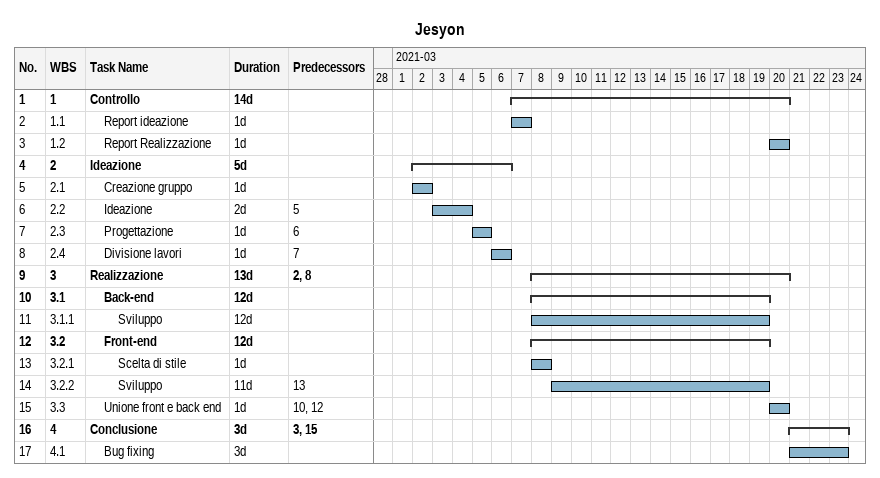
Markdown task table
Jesyon

| ID | WBS | Task | Duration | Start | Finish | Predecessors |
|---|---|---|---|---|---|---|
| 1 | 1 | **Controllo** | 14d | 2021-03-07 | 2021-03-20 |  |
| 2 | 1.1 | Report ideazione | 1d | 2021-03-07 | 2021-03-07 |  |
| 3 | 1.2 | Report Realizzazione | 1d | 2021-03-20 | 2021-03-20 |  |
| 4 | 2 | **Ideazione** | 5d | 2021-03-02 | 2021-03-06 |  |
| 5 | 2.1 | Creazione gruppo | 1d | 2021-03-02 | 2021-03-02 |  |
| 6 | 2.2 | Ideazione | 2d | 2021-03-03 | 2021-03-04 | 5 |
| 7 | 2.3 | Progettazione | 1d | 2021-03-05 | 2021-03-05 | 6 |
| 8 | 2.4 | Divisione lavori | 1d | 2021-03-06 | 2021-03-06 | 7 |
| 9 | 3 | **Realizzazione** | 13d | 2021-03-08 | 2021-03-20 | 2, 8 |
| 10 | 3.1 | **Back-end** | 12d | 2021-03-08 | 2021-03-19 |  |
| 11 | 3.1.1 | Sviluppo | 12d | 2021-03-08 | 2021-03-19 |  |
| 12 | 3.2 | **Front-end** | 12d | 2021-03-08 | 2021-03-19 |  |
| 13 | 3.2.1 | Scelta di stile | 1d | 2021-03-08 | 2021-03-08 |  |
| 14 | 3.2.2 | Sviluppo | 11d | 2021-03-09 | 2021-03-19 | 13 |
| 15 | 3.3 | Unione front e back end | 1d | 2021-03-20 | 2021-03-20 | 10, 12 |
| 16 | 4 | **Conclusione** | 3d | 2021-03-21 | 2021-03-23 | 3, 15 |
| 17 | 4.1 | Bug fixing | 3d | 2021-03-21 | 2021-03-23 |  |
